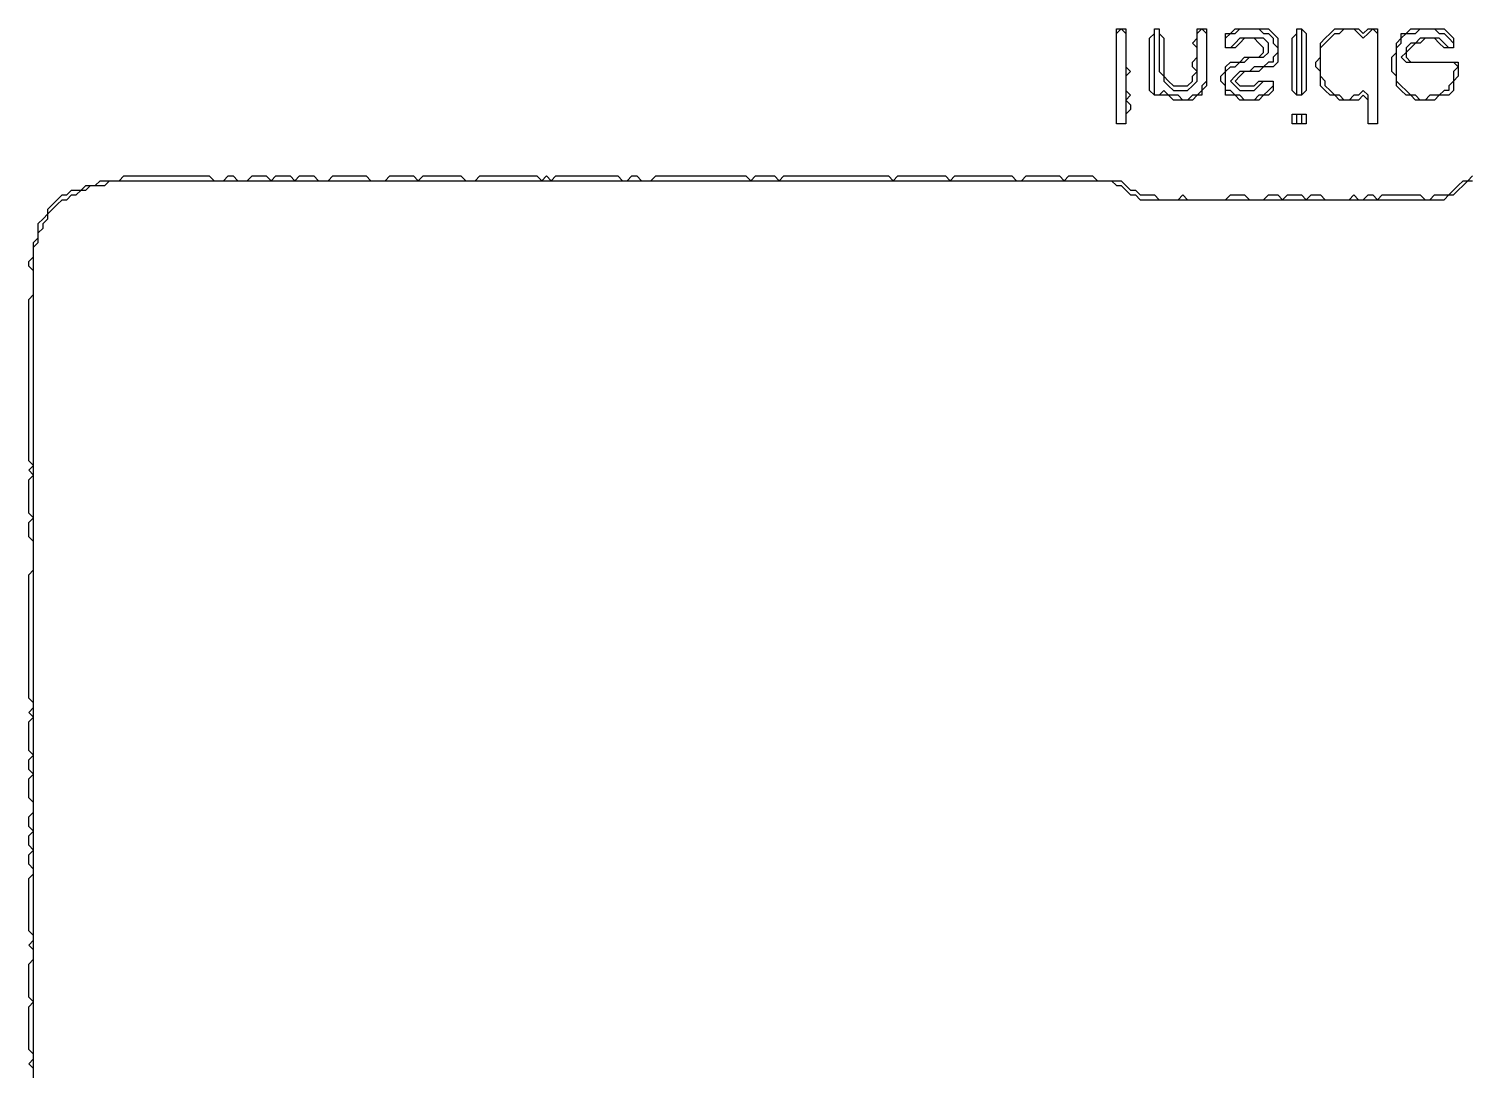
# Model space of a CAD drawing. Header units: metres. Extents: x 160 to 1373, y 49 to 936.
# Drawn here: x 787 to 1090.5, y 716 to 936 of the extents above; entities that cross this region are included whole.
import ezdxf

# ---------------------------------------------------------------- set-up
doc = ezdxf.new("R2010")
doc.units = ezdxf.units.M

msp = doc.modelspace()

# ---------------------------------------------------------------- linework, layer by layer
for points in [[(1016, 916, 0), (1016, 917, 0), (1016, 918, 0), (1016, 919, 0), (1016, 920, 0), (1016, 921, 0), (1016, 922, 0), (1016, 923, 0), (1016, 924, 0), (1016, 925, 0), (1016, 926, 0), (1016, 927, 0), (1016, 928, 0), (1016, 929, 0), (1016, 930, 0), (1016, 931, 0), (1016, 932, 0), (1016, 933, 0), (1016, 934, 0), (1016, 935, 0), (1017, 936, 0), (1018, 935, 0), (1018, 934, 0), (1018, 933, 0), (1018, 932, 0), (1018, 931, 0), (1018, 930, 0), (1018, 929, 0), (1018, 928, 0), (1018, 927, 0), (1018, 926, 0), (1018, 925, 0), (1018, 924, 0), (1018, 923, 0), (1018, 922, 0), (1018, 921, 0), (1018, 920, 0), (1018, 919, 0), (1018, 918, 0), (1018, 917, 0), (1018, 916, 0), (1017, 916, 0)], [(1030, 921, 0), (1029, 922, 0), (1028, 922, 0), (1027, 922, 0), (1026, 923, 0), (1025, 922, 0), (1024, 922, 0), (1024, 923, 0), (1024, 924, 0), (1024, 925, 0), (1024, 926, 0), (1024, 927, 0), (1024, 928, 0), (1024, 929, 0), (1024, 930, 0), (1024, 931, 0), (1024, 932, 0), (1024, 933, 0), (1024, 934, 0), (1024, 935, 0), (1024, 936, 0), (1025, 936, 0), (1025, 935, 0), (1025, 934, 0), (1025, 933, 0), (1025, 932, 0), (1025, 931, 0), (1025, 930, 0), (1025, 929, 0), (1025, 928, 0), (1025, 927, 0), (1026, 926, 0), (1026, 925, 0), (1027, 924, 0), (1028, 923, 0), (1029, 923, 0), (1030, 923, 0), (1031, 923, 0), (1032, 924, 0), (1033, 925, 0), (1033, 926, 0), (1033, 927, 0), (1033, 928, 0), (1033, 929, 0), (1033, 930, 0), (1033, 931, 0), (1033, 932, 0), (1033, 933, 0), (1033, 934, 0), (1033, 935, 0), (1034, 936, 0), (1035, 935, 0), (1035, 934, 0), (1035, 933, 0), (1035, 932, 0), (1035, 931, 0), (1035, 930, 0), (1035, 929, 0), (1035, 928, 0), (1035, 927, 0), (1035, 926, 0), (1035, 925, 0), (1034, 924, 0), (1034, 923, 0), (1033, 922, 0), (1032, 922, 0), (1031, 921, 0)], [(1043, 921, 0), (1042, 922, 0), (1041, 922, 0), (1040, 923, 0), (1039, 923, 0), (1039, 924, 0), (1039, 925, 0), (1039, 926, 0), (1039, 927, 0), (1040, 928, 0), (1041, 928, 0), (1042, 929, 0), (1043, 929, 0), (1044, 930, 0), (1045, 930, 0), (1046, 930, 0), (1047, 930, 0), (1048, 931, 0), (1048, 932, 0), (1048, 933, 0), (1047, 934, 0), (1046, 934, 0), (1045, 934, 0), (1044, 934, 0), (1043, 934, 0), (1042, 934, 0), (1041, 933, 0), (1040, 932, 0), (1039, 932, 0), (1039, 933, 0), (1039, 934, 0), (1040, 935, 0), (1041, 935, 0), (1042, 936, 0), (1043, 936, 0), (1044, 936, 0), (1045, 936, 0), (1046, 936, 0), (1047, 935, 0), (1048, 935, 0), (1049, 934, 0), (1049, 933, 0), (1050, 932, 0), (1050, 931, 0), (1049, 930, 0), (1049, 929, 0), (1048, 929, 0), (1047, 928, 0), (1046, 928, 0), (1045, 928, 0), (1044, 927, 0), (1043, 927, 0), (1042, 927, 0), (1041, 926, 0), (1040, 925, 0), (1041, 924, 0), (1042, 923, 0), (1043, 923, 0), (1044, 923, 0), (1045, 923, 0), (1046, 924, 0), (1047, 925, 0), (1048, 925, 0), (1049, 925, 0), (1049, 924, 0), (1048, 923, 0), (1047, 922, 0), (1046, 922, 0), (1045, 921, 0), (1044, 921, 0)], [(1054, 922, 0), (1054, 923, 0), (1054, 924, 0), (1054, 925, 0), (1054, 926, 0), (1054, 927, 0), (1054, 928, 0), (1054, 929, 0), (1054, 930, 0), (1054, 931, 0), (1054, 932, 0), (1054, 933, 0), (1054, 934, 0), (1054, 935, 0), (1054, 936, 0), (1055, 936, 0), (1055, 935, 0), (1055, 934, 0), (1055, 933, 0), (1055, 932, 0), (1055, 931, 0), (1055, 930, 0), (1055, 929, 0), (1055, 928, 0), (1055, 927, 0), (1055, 926, 0), (1055, 925, 0), (1055, 924, 0), (1055, 923, 0), (1055, 922, 0)], [(1069, 916, 0), (1069, 917, 0), (1069, 918, 0), (1069, 919, 0), (1069, 920, 0), (1069, 921, 0), (1069, 922, 0), (1068, 923, 0), (1067, 922, 0), (1066, 922, 0), (1065, 921, 0), (1064, 921, 0), (1063, 922, 0), (1062, 922, 0), (1061, 923, 0), (1060, 924, 0), (1060, 925, 0), (1059, 926, 0), (1059, 927, 0), (1059, 928, 0), (1059, 929, 0), (1059, 930, 0), (1059, 931, 0), (1059, 932, 0), (1060, 933, 0), (1061, 934, 0), (1062, 935, 0), (1063, 935, 0), (1064, 936, 0), (1065, 936, 0), (1066, 936, 0), (1067, 935, 0), (1068, 934, 0), (1069, 935, 0), (1070, 936, 0), (1071, 935, 0), (1071, 934, 0), (1071, 933, 0), (1071, 932, 0), (1071, 931, 0), (1071, 930, 0), (1071, 929, 0), (1071, 928, 0), (1071, 927, 0), (1071, 926, 0), (1071, 925, 0), (1071, 924, 0), (1071, 923, 0), (1071, 922, 0), (1071, 921, 0), (1071, 920, 0), (1071, 919, 0), (1071, 918, 0), (1071, 917, 0), (1071, 916, 0), (1070, 916, 0)], [(1080, 921, 0), (1079, 922, 0), (1078, 922, 0), (1077, 923, 0), (1076, 924, 0), (1075, 925, 0), (1075, 926, 0), (1075, 927, 0), (1075, 928, 0), (1075, 929, 0), (1075, 930, 0), (1075, 931, 0), (1075, 932, 0), (1076, 933, 0), (1076, 934, 0), (1077, 935, 0), (1078, 935, 0), (1079, 935, 0), (1080, 936, 0), (1081, 936, 0), (1082, 936, 0), (1083, 936, 0), (1084, 935, 0), (1085, 935, 0), (1086, 934, 0), (1087, 933, 0), (1087, 932, 0), (1086, 932, 0), (1085, 933, 0), (1084, 934, 0), (1083, 934, 0), (1082, 934, 0), (1081, 934, 0), (1080, 934, 0), (1079, 933, 0), (1078, 933, 0), (1077, 932, 0), (1077, 931, 0), (1076, 930, 0), (1077, 929, 0), (1078, 929, 0), (1079, 929, 0), (1080, 929, 0), (1081, 929, 0), (1082, 929, 0), (1083, 929, 0), (1084, 929, 0), (1085, 929, 0), (1086, 929, 0), (1087, 929, 0), (1088, 928, 0), (1087, 927, 0), (1087, 926, 0), (1087, 925, 0), (1086, 924, 0), (1086, 923, 0), (1085, 923, 0), (1084, 922, 0), (1083, 922, 0), (1082, 922, 0), (1081, 921, 0)], [(1054, 916, 0), (1054, 917, 0), (1054, 918, 0), (1055, 918, 0), (1055, 917, 0), (1055, 916, 0)]]:
    msp.add_polyline3d(points, close=True)
msp.add_polyline3d([(788, 715, 0), (788, 716, 0), (788, 717, 0), (788, 718, 0), (788, 719, 0), (788, 720, 0), (788, 721, 0), (788, 722, 0), (788, 723, 0), (788, 724, 0), (788, 725, 0), (788, 726, 0), (788, 727, 0), (788, 728, 0), (788, 729, 0), (788, 730, 0), (788, 731, 0), (788, 732, 0), (788, 733, 0), (788, 734, 0), (788, 735, 0), (788, 736, 0), (788, 737, 0), (788, 738, 0), (788, 739, 0), (788, 740, 0), (788, 741, 0), (788, 742, 0), (788, 743, 0), (788, 744, 0), (788, 745, 0), (788, 746, 0), (788, 747, 0), (788, 748, 0), (788, 749, 0), (788, 750, 0), (788, 751, 0), (788, 752, 0), (788, 753, 0), (788, 754, 0), (788, 755, 0), (788, 756, 0), (788, 757, 0), (788, 758, 0), (788, 759, 0), (788, 760, 0), (788, 761, 0), (788, 762, 0), (788, 763, 0), (788, 764, 0), (788, 765, 0), (788, 766, 0), (788, 767, 0), (788, 768, 0), (788, 769, 0), (788, 770, 0), (788, 771, 0), (788, 772, 0), (788, 773, 0), (788, 774, 0), (788, 775, 0), (788, 776, 0), (788, 777, 0), (788, 778, 0), (788, 779, 0), (788, 780, 0), (788, 781, 0), (788, 782, 0), (788, 783, 0), (788, 784, 0), (788, 785, 0), (788, 786, 0), (788, 787, 0), (788, 788, 0), (788, 789, 0), (788, 790, 0), (788, 791, 0), (788, 792, 0), (788, 793, 0), (788, 794, 0), (788, 795, 0), (788, 796, 0), (788, 797, 0), (788, 798, 0), (788, 799, 0), (788, 800, 0), (788, 801, 0), (788, 802, 0), (788, 803, 0), (788, 804, 0), (788, 805, 0), (788, 806, 0), (788, 807, 0), (788, 808, 0), (788, 809, 0), (788, 810, 0), (788, 811, 0), (788, 812, 0), (788, 813, 0), (788, 814, 0), (788, 815, 0), (788, 816, 0), (788, 817, 0), (788, 818, 0), (788, 819, 0), (788, 820, 0), (788, 821, 0), (788, 822, 0), (788, 823, 0), (788, 824, 0), (788, 825, 0), (788, 826, 0), (788, 827, 0), (788, 828, 0), (788, 829, 0), (788, 830, 0), (788, 831, 0), (788, 832, 0), (788, 833, 0), (788, 834, 0), (788, 835, 0), (788, 836, 0), (788, 837, 0), (788, 838, 0), (788, 839, 0), (788, 840, 0), (788, 841, 0), (788, 842, 0), (788, 843, 0), (788, 844, 0), (788, 845, 0), (788, 846, 0), (788, 847, 0), (788, 848, 0), (788, 849, 0), (788, 850, 0), (788, 851, 0), (788, 852, 0), (788, 853, 0), (788, 854, 0), (788, 855, 0), (788, 856, 0), (788, 857, 0), (788, 858, 0), (788, 859, 0), (788, 860, 0), (788, 861, 0), (788, 862, 0), (788, 863, 0), (788, 864, 0), (788, 865, 0), (788, 866, 0), (788, 867, 0), (788, 868, 0), (788, 869, 0), (788, 870, 0), (788, 871, 0), (788, 872, 0), (788, 873, 0), (788, 874, 0), (788, 875, 0), (788, 876, 0), (788, 877, 0), (788, 878, 0), (788, 879, 0), (788, 880, 0), (788, 881, 0), (788, 882, 0), (788, 883, 0), (788, 884, 0), (788, 885, 0), (788, 886, 0), (788, 887, 0), (788, 888, 0), (788, 889, 0), (788, 890, 0), (789, 891, 0), (789, 892, 0), (789, 893, 0), (790, 894, 0), (790, 895, 0), (791, 896, 0), (791, 897, 0), (792, 898, 0), (793, 899, 0), (794, 900, 0), (795, 900, 0), (796, 901, 0), (797, 901, 0), (798, 902, 0), (799, 902, 0), (800, 903, 0), (801, 903, 0), (802, 903, 0), (803, 903, 0), (804, 904, 0), (805, 904, 0), (806, 904, 0), (807, 904, 0), (808, 904, 0), (809, 904, 0), (810, 904, 0), (811, 904, 0), (812, 904, 0), (813, 904, 0), (814, 904, 0), (815, 904, 0), (816, 904, 0), (817, 904, 0), (818, 904, 0), (819, 904, 0), (820, 904, 0), (821, 904, 0), (822, 904, 0), (823, 904, 0), (824, 904, 0), (825, 904, 0), (826, 904, 0), (827, 904, 0), (828, 904, 0), (829, 904, 0), (830, 904, 0), (831, 904, 0), (832, 904, 0), (833, 904, 0), (834, 904, 0), (835, 904, 0), (836, 904, 0), (837, 904, 0), (838, 904, 0), (839, 904, 0), (840, 904, 0), (841, 904, 0), (842, 904, 0), (843, 904, 0), (844, 904, 0), (845, 904, 0), (846, 904, 0), (847, 904, 0), (848, 904, 0), (849, 904, 0), (850, 904, 0), (851, 904, 0), (852, 904, 0), (853, 904, 0), (854, 904, 0), (855, 904, 0), (856, 904, 0), (857, 904, 0), (858, 904, 0), (859, 904, 0), (860, 904, 0), (861, 904, 0), (862, 904, 0), (863, 904, 0), (864, 904, 0), (865, 904, 0), (866, 904, 0), (867, 904, 0), (868, 904, 0), (869, 904, 0), (870, 904, 0), (871, 904, 0), (872, 904, 0), (873, 904, 0), (874, 904, 0), (875, 904, 0), (876, 904, 0), (877, 904, 0), (878, 904, 0), (879, 904, 0), (880, 904, 0), (881, 904, 0), (882, 904, 0), (883, 904, 0), (884, 904, 0), (885, 904, 0), (886, 904, 0), (887, 904, 0), (888, 904, 0), (889, 904, 0), (890, 904, 0), (891, 904, 0), (892, 904, 0), (893, 904, 0), (894, 904, 0), (895, 904, 0), (896, 904, 0), (897, 904, 0), (898, 904, 0), (899, 904, 0), (900, 904, 0), (901, 904, 0), (902, 904, 0), (903, 904, 0), (904, 904, 0), (905, 904, 0), (906, 904, 0), (907, 904, 0), (908, 904, 0), (909, 904, 0), (910, 904, 0), (911, 904, 0), (912, 904, 0), (913, 904, 0), (914, 904, 0), (915, 904, 0), (916, 904, 0), (917, 904, 0), (918, 904, 0), (919, 904, 0), (920, 904, 0), (921, 904, 0), (922, 904, 0), (923, 904, 0), (924, 904, 0), (925, 904, 0), (926, 904, 0), (927, 904, 0), (928, 904, 0), (929, 904, 0), (930, 904, 0), (931, 904, 0), (932, 904, 0), (933, 904, 0), (934, 904, 0), (935, 904, 0), (936, 904, 0), (937, 904, 0), (938, 904, 0), (939, 904, 0), (940, 904, 0), (941, 904, 0), (942, 904, 0), (943, 904, 0), (944, 904, 0), (945, 904, 0), (946, 904, 0), (947, 904, 0), (948, 904, 0), (949, 904, 0), (950, 904, 0), (951, 904, 0), (952, 904, 0), (953, 904, 0), (954, 904, 0), (955, 904, 0), (956, 904, 0), (957, 904, 0), (958, 904, 0), (959, 904, 0), (960, 904, 0), (961, 904, 0), (962, 904, 0), (963, 904, 0), (964, 904, 0), (965, 904, 0), (966, 904, 0), (967, 904, 0), (968, 904, 0), (969, 904, 0), (970, 904, 0), (971, 904, 0), (972, 904, 0), (973, 904, 0), (974, 904, 0), (975, 904, 0), (976, 904, 0), (977, 904, 0), (978, 904, 0), (979, 904, 0), (980, 904, 0), (981, 904, 0), (982, 904, 0), (983, 904, 0), (984, 904, 0), (985, 904, 0), (986, 904, 0), (987, 904, 0), (988, 904, 0), (989, 904, 0), (990, 904, 0), (991, 904, 0), (992, 904, 0), (993, 904, 0), (994, 904, 0), (995, 904, 0), (996, 904, 0), (997, 904, 0), (998, 904, 0), (999, 904, 0), (1000, 904, 0), (1001, 904, 0), (1002, 904, 0), (1003, 904, 0), (1004, 904, 0), (1005, 904, 0), (1006, 904, 0), (1007, 904, 0), (1008, 904, 0), (1009, 904, 0), (1010, 904, 0), (1011, 904, 0), (1012, 904, 0), (1013, 904, 0), (1014, 904, 0), (1015, 904, 0), (1016, 903, 0), (1017, 903, 0), (1018, 902, 0), (1019, 901, 0), (1020, 901, 0), (1021, 900, 0), (1022, 900, 0), (1023, 900, 0), (1024, 900, 0), (1025, 900, 0), (1026, 900, 0), (1027, 900, 0), (1028, 900, 0), (1029, 900, 0), (1030, 900, 0), (1031, 900, 0), (1032, 900, 0), (1033, 900, 0), (1034, 900, 0), (1035, 900, 0), (1036, 900, 0), (1037, 900, 0), (1038, 900, 0), (1039, 900, 0), (1040, 900, 0), (1041, 900, 0), (1042, 900, 0), (1043, 900, 0), (1044, 900, 0), (1045, 900, 0), (1046, 900, 0), (1047, 900, 0), (1048, 900, 0), (1049, 900, 0), (1050, 900, 0), (1051, 900, 0), (1052, 900, 0), (1053, 900, 0), (1054, 900, 0), (1055, 900, 0), (1056, 900, 0), (1057, 900, 0), (1058, 900, 0), (1059, 900, 0), (1060, 900, 0), (1061, 900, 0), (1062, 900, 0), (1063, 900, 0), (1064, 900, 0), (1065, 900, 0), (1066, 900, 0), (1067, 900, 0), (1068, 900, 0), (1069, 900, 0), (1070, 900, 0), (1071, 900, 0), (1072, 900, 0), (1073, 900, 0), (1074, 900, 0), (1075, 900, 0), (1076, 900, 0), (1077, 900, 0), (1078, 900, 0), (1079, 900, 0), (1080, 900, 0), (1081, 900, 0), (1082, 900, 0), (1083, 900, 0), (1084, 900, 0), (1085, 900, 0), (1086, 901, 0), (1087, 901, 0), (1088, 902, 0), (1089, 903, 0), (1090, 904, 0), (1091, 904, 0)])
at = {"layer": '1'}
for points in [[(1016, 916, 0), (1016, 917, 0), (1016, 918, 0), (1016, 919, 0), (1016, 920, 0), (1016, 921, 0), (1016, 922, 0), (1016, 923, 0), (1016, 924, 0), (1016, 925, 0), (1016, 926, 0), (1016, 927, 0), (1016, 928, 0), (1016, 929, 0), (1016, 930, 0), (1016, 931, 0), (1016, 932, 0), (1016, 933, 0), (1016, 934, 0), (1016, 935, 0), (1016, 936, 0), (1017, 936, 0), (1018, 936, 0), (1018, 935, 0), (1018, 934, 0), (1018, 933, 0), (1018, 932, 0), (1018, 931, 0), (1018, 930, 0), (1018, 929, 0), (1018, 928, 0), (1019, 927, 0), (1018, 926, 0), (1018, 925, 0), (1018, 924, 0), (1018, 923, 0), (1019, 922, 0), (1018, 921, 0), (1019, 920, 0), (1019, 919, 0), (1018, 918, 0), (1018, 917, 0), (1018, 916, 0), (1017, 916, 0)], [(1028, 921, 0), (1027, 922, 0), (1026, 922, 0), (1025, 922, 0), (1024, 922, 0), (1023, 923, 0), (1023, 924, 0), (1023, 925, 0), (1023, 926, 0), (1023, 927, 0), (1023, 928, 0), (1023, 929, 0), (1023, 930, 0), (1023, 931, 0), (1023, 932, 0), (1023, 933, 0), (1023, 934, 0), (1024, 935, 0), (1024, 936, 0), (1025, 936, 0), (1025, 935, 0), (1026, 934, 0), (1026, 933, 0), (1026, 932, 0), (1026, 931, 0), (1026, 930, 0), (1026, 929, 0), (1026, 928, 0), (1026, 927, 0), (1026, 926, 0), (1027, 925, 0), (1028, 924, 0), (1029, 924, 0), (1030, 924, 0), (1031, 924, 0), (1032, 925, 0), (1032, 926, 0), (1033, 927, 0), (1032, 928, 0), (1032, 929, 0), (1033, 930, 0), (1033, 931, 0), (1033, 932, 0), (1032, 933, 0), (1033, 934, 0), (1033, 935, 0), (1033, 936, 0), (1034, 936, 0), (1035, 936, 0), (1035, 935, 0), (1035, 934, 0), (1035, 933, 0), (1035, 932, 0), (1035, 931, 0), (1035, 930, 0), (1035, 929, 0), (1035, 928, 0), (1035, 927, 0), (1035, 926, 0), (1035, 925, 0), (1035, 924, 0), (1034, 923, 0), (1034, 922, 0), (1033, 922, 0), (1032, 921, 0), (1031, 921, 0), (1030, 921, 0), (1029, 921, 0)], [(1042, 921, 0), (1041, 922, 0), (1040, 922, 0), (1039, 922, 0), (1039, 923, 0), (1039, 924, 0), (1038, 925, 0), (1038, 926, 0), (1039, 927, 0), (1039, 928, 0), (1040, 929, 0), (1041, 929, 0), (1042, 929, 0), (1043, 930, 0), (1044, 930, 0), (1045, 930, 0), (1046, 930, 0), (1047, 931, 0), (1047, 932, 0), (1046, 933, 0), (1045, 934, 0), (1044, 934, 0), (1043, 934, 0), (1042, 933, 0), (1041, 932, 0), (1040, 932, 0), (1039, 932, 0), (1039, 933, 0), (1039, 934, 0), (1039, 935, 0), (1040, 935, 0), (1041, 936, 0), (1042, 936, 0), (1043, 936, 0), (1044, 936, 0), (1045, 936, 0), (1046, 936, 0), (1047, 936, 0), (1048, 936, 0), (1049, 935, 0), (1050, 934, 0), (1050, 933, 0), (1050, 932, 0), (1050, 931, 0), (1050, 930, 0), (1050, 929, 0), (1049, 928, 0), (1048, 928, 0), (1047, 928, 0), (1046, 927, 0), (1045, 927, 0), (1044, 927, 0), (1043, 927, 0), (1042, 926, 0), (1041, 925, 0), (1042, 924, 0), (1043, 924, 0), (1044, 924, 0), (1045, 924, 0), (1046, 925, 0), (1047, 925, 0), (1048, 925, 0), (1049, 925, 0), (1049, 924, 0), (1049, 923, 0), (1048, 922, 0), (1047, 922, 0), (1046, 921, 0), (1045, 921, 0), (1044, 921, 0), (1043, 921, 0)], [(1054, 922, 0), (1053, 923, 0), (1053, 924, 0), (1053, 925, 0), (1053, 926, 0), (1053, 927, 0), (1053, 928, 0), (1053, 929, 0), (1053, 930, 0), (1053, 931, 0), (1053, 932, 0), (1053, 933, 0), (1053, 934, 0), (1054, 935, 0), (1054, 936, 0), (1055, 936, 0), (1056, 935, 0), (1056, 934, 0), (1056, 933, 0), (1056, 932, 0), (1056, 931, 0), (1056, 930, 0), (1056, 929, 0), (1056, 928, 0), (1056, 927, 0), (1056, 926, 0), (1056, 925, 0), (1056, 924, 0), (1056, 923, 0), (1055, 922, 0)], [(1069, 916, 0), (1069, 917, 0), (1069, 918, 0), (1069, 919, 0), (1069, 920, 0), (1069, 921, 0), (1068, 922, 0), (1067, 921, 0), (1066, 921, 0), (1065, 921, 0), (1064, 921, 0), (1063, 921, 0), (1062, 922, 0), (1061, 922, 0), (1060, 923, 0), (1059, 924, 0), (1059, 925, 0), (1059, 926, 0), (1059, 927, 0), (1058, 928, 0), (1058, 929, 0), (1059, 930, 0), (1059, 931, 0), (1059, 932, 0), (1059, 933, 0), (1060, 934, 0), (1061, 935, 0), (1062, 936, 0), (1063, 936, 0), (1064, 936, 0), (1065, 936, 0), (1066, 936, 0), (1067, 936, 0), (1068, 935, 0), (1069, 936, 0), (1070, 936, 0), (1071, 936, 0), (1071, 935, 0), (1071, 934, 0), (1071, 933, 0), (1071, 932, 0), (1071, 931, 0), (1071, 930, 0), (1071, 929, 0), (1071, 928, 0), (1071, 927, 0), (1071, 926, 0), (1071, 925, 0), (1071, 924, 0), (1071, 923, 0), (1071, 922, 0), (1071, 921, 0), (1071, 920, 0), (1071, 919, 0), (1071, 918, 0), (1071, 917, 0), (1071, 916, 0), (1070, 916, 0)], [(1079, 921, 0), (1078, 922, 0), (1077, 922, 0), (1076, 923, 0), (1075, 924, 0), (1075, 925, 0), (1075, 926, 0), (1074, 927, 0), (1074, 928, 0), (1074, 929, 0), (1074, 930, 0), (1075, 931, 0), (1075, 932, 0), (1075, 933, 0), (1076, 934, 0), (1076, 935, 0), (1077, 935, 0), (1078, 936, 0), (1079, 936, 0), (1080, 936, 0), (1081, 936, 0), (1082, 936, 0), (1083, 936, 0), (1084, 936, 0), (1085, 936, 0), (1086, 935, 0), (1087, 934, 0), (1087, 933, 0), (1087, 932, 0), (1086, 932, 0), (1085, 932, 0), (1084, 933, 0), (1083, 934, 0), (1082, 934, 0), (1081, 934, 0), (1080, 933, 0), (1079, 933, 0), (1078, 932, 0), (1077, 931, 0), (1077, 930, 0), (1078, 929, 0), (1079, 929, 0), (1080, 929, 0), (1081, 929, 0), (1082, 929, 0), (1083, 929, 0), (1084, 929, 0), (1085, 929, 0), (1086, 929, 0), (1087, 929, 0), (1088, 929, 0), (1088, 928, 0), (1088, 927, 0), (1088, 926, 0), (1087, 925, 0), (1087, 924, 0), (1087, 923, 0), (1086, 922, 0), (1085, 922, 0), (1084, 922, 0), (1083, 921, 0), (1082, 921, 0), (1081, 921, 0), (1080, 921, 0)], [(1053, 916, 0), (1053, 917, 0), (1053, 918, 0), (1054, 918, 0), (1055, 918, 0), (1056, 918, 0), (1056, 917, 0), (1056, 916, 0), (1055, 916, 0), (1054, 916, 0)]]:
    msp.add_polyline3d(points, close=True, dxfattribs=at)
msp.add_polyline3d([(788, 715, 0), (788, 716, 0), (788, 717, 0), (787, 718, 0), (788, 719, 0), (788, 720, 0), (787, 721, 0), (787, 722, 0), (787, 723, 0), (787, 724, 0), (787, 725, 0), (787, 726, 0), (787, 727, 0), (787, 728, 0), (787, 729, 0), (787, 730, 0), (788, 731, 0), (787, 732, 0), (787, 733, 0), (787, 734, 0), (787, 735, 0), (787, 736, 0), (787, 737, 0), (787, 738, 0), (787, 739, 0), (788, 740, 0), (788, 741, 0), (788, 742, 0), (787, 743, 0), (788, 744, 0), (788, 745, 0), (787, 746, 0), (787, 747, 0), (787, 748, 0), (787, 749, 0), (787, 750, 0), (787, 751, 0), (787, 752, 0), (787, 753, 0), (787, 754, 0), (787, 755, 0), (787, 756, 0), (787, 757, 0), (788, 758, 0), (788, 759, 0), (787, 760, 0), (787, 761, 0), (787, 762, 0), (788, 763, 0), (787, 764, 0), (787, 765, 0), (787, 766, 0), (788, 767, 0), (787, 768, 0), (787, 769, 0), (787, 770, 0), (788, 771, 0), (788, 772, 0), (788, 773, 0), (787, 774, 0), (787, 775, 0), (787, 776, 0), (787, 777, 0), (787, 778, 0), (788, 779, 0), (787, 780, 0), (787, 781, 0), (787, 782, 0), (788, 783, 0), (787, 784, 0), (787, 785, 0), (787, 786, 0), (787, 787, 0), (787, 788, 0), (787, 789, 0), (787, 790, 0), (788, 791, 0), (787, 792, 0), (788, 793, 0), (788, 794, 0), (787, 795, 0), (787, 796, 0), (787, 797, 0), (787, 798, 0), (787, 799, 0), (787, 800, 0), (787, 801, 0), (787, 802, 0), (787, 803, 0), (787, 804, 0), (787, 805, 0), (787, 806, 0), (787, 807, 0), (787, 808, 0), (787, 809, 0), (787, 810, 0), (787, 811, 0), (787, 812, 0), (787, 813, 0), (787, 814, 0), (787, 815, 0), (787, 816, 0), (787, 817, 0), (787, 818, 0), (787, 819, 0), (787, 820, 0), (787, 821, 0), (788, 822, 0), (788, 823, 0), (788, 824, 0), (788, 825, 0), (788, 826, 0), (788, 827, 0), (788, 828, 0), (787, 829, 0), (787, 830, 0), (787, 831, 0), (787, 832, 0), (788, 833, 0), (787, 834, 0), (787, 835, 0), (787, 836, 0), (787, 837, 0), (787, 838, 0), (787, 839, 0), (787, 840, 0), (787, 841, 0), (788, 842, 0), (787, 843, 0), (788, 844, 0), (787, 845, 0), (787, 846, 0), (787, 847, 0), (787, 848, 0), (787, 849, 0), (787, 850, 0), (787, 851, 0), (787, 852, 0), (787, 853, 0), (787, 854, 0), (787, 855, 0), (787, 856, 0), (787, 857, 0), (787, 858, 0), (787, 859, 0), (787, 860, 0), (787, 861, 0), (787, 862, 0), (787, 863, 0), (787, 864, 0), (787, 865, 0), (787, 866, 0), (787, 867, 0), (787, 868, 0), (787, 869, 0), (787, 870, 0), (787, 871, 0), (787, 872, 0), (787, 873, 0), (787, 874, 0), (787, 875, 0), (787, 876, 0), (787, 877, 0), (787, 878, 0), (787, 879, 0), (788, 880, 0), (788, 881, 0), (788, 882, 0), (788, 883, 0), (788, 884, 0), (788, 885, 0), (787, 886, 0), (787, 887, 0), (788, 888, 0), (788, 889, 0), (788, 890, 0), (788, 891, 0), (789, 892, 0), (789, 893, 0), (789, 894, 0), (789, 895, 0), (790, 896, 0), (791, 897, 0), (791, 898, 0), (792, 899, 0), (793, 900, 0), (794, 901, 0), (795, 901, 0), (796, 902, 0), (797, 902, 0), (798, 902, 0), (799, 903, 0), (800, 903, 0), (801, 903, 0), (802, 904, 0), (803, 904, 0), (804, 904, 0), (805, 904, 0), (806, 904, 0), (807, 905, 0), (808, 905, 0), (809, 905, 0), (810, 905, 0), (811, 905, 0), (812, 905, 0), (813, 905, 0), (814, 905, 0), (815, 905, 0), (816, 905, 0), (817, 905, 0), (818, 905, 0), (819, 905, 0), (820, 905, 0), (821, 905, 0), (822, 905, 0), (823, 905, 0), (824, 905, 0), (825, 905, 0), (826, 904, 0), (827, 904, 0), (828, 904, 0), (829, 905, 0), (830, 905, 0), (831, 904, 0), (832, 904, 0), (833, 904, 0), (834, 905, 0), (835, 905, 0), (836, 905, 0), (837, 905, 0), (838, 904, 0), (839, 905, 0), (840, 905, 0), (841, 905, 0), (842, 905, 0), (843, 904, 0), (844, 905, 0), (845, 905, 0), (846, 905, 0), (847, 905, 0), (848, 904, 0), (849, 904, 0), (850, 904, 0), (851, 905, 0), (852, 905, 0), (853, 905, 0), (854, 905, 0), (855, 905, 0), (856, 905, 0), (857, 905, 0), (858, 905, 0), (859, 904, 0), (860, 904, 0), (861, 904, 0), (862, 904, 0), (863, 905, 0), (864, 905, 0), (865, 905, 0), (866, 905, 0), (867, 905, 0), (868, 905, 0), (869, 904, 0), (870, 905, 0), (871, 905, 0), (872, 905, 0), (873, 905, 0), (874, 905, 0), (875, 905, 0), (876, 905, 0), (877, 905, 0), (878, 905, 0), (879, 904, 0), (880, 904, 0), (881, 904, 0), (882, 905, 0), (883, 905, 0), (884, 905, 0), (885, 905, 0), (886, 905, 0), (887, 905, 0), (888, 905, 0), (889, 905, 0), (890, 905, 0), (891, 905, 0), (892, 905, 0), (893, 905, 0), (894, 905, 0), (895, 904, 0), (896, 905, 0), (897, 904, 0), (898, 905, 0), (899, 905, 0), (900, 905, 0), (901, 905, 0), (902, 905, 0), (903, 905, 0), (904, 905, 0), (905, 905, 0), (906, 905, 0), (907, 905, 0), (908, 905, 0), (909, 905, 0), (910, 905, 0), (911, 905, 0), (912, 904, 0), (913, 904, 0), (914, 905, 0), (915, 905, 0), (916, 904, 0), (917, 904, 0), (918, 904, 0), (919, 905, 0), (920, 905, 0), (921, 905, 0), (922, 905, 0), (923, 905, 0), (924, 905, 0), (925, 905, 0), (926, 905, 0), (927, 905, 0), (928, 905, 0), (929, 905, 0), (930, 905, 0), (931, 905, 0), (932, 905, 0), (933, 905, 0), (934, 905, 0), (935, 905, 0), (936, 905, 0), (937, 905, 0), (938, 905, 0), (939, 904, 0), (940, 905, 0), (941, 905, 0), (942, 905, 0), (943, 905, 0), (944, 905, 0), (945, 904, 0), (946, 905, 0), (947, 905, 0), (948, 905, 0), (949, 905, 0), (950, 905, 0), (951, 905, 0), (952, 905, 0), (953, 905, 0), (954, 905, 0), (955, 905, 0), (956, 905, 0), (957, 905, 0), (958, 905, 0), (959, 905, 0), (960, 905, 0), (961, 905, 0), (962, 905, 0), (963, 905, 0), (964, 905, 0), (965, 905, 0), (966, 905, 0), (967, 905, 0), (968, 905, 0), (969, 904, 0), (970, 905, 0), (971, 905, 0), (972, 905, 0), (973, 905, 0), (974, 905, 0), (975, 905, 0), (976, 905, 0), (977, 905, 0), (978, 905, 0), (979, 905, 0), (980, 905, 0), (981, 904, 0), (982, 905, 0), (983, 905, 0), (984, 905, 0), (985, 905, 0), (986, 905, 0), (987, 905, 0), (988, 905, 0), (989, 905, 0), (990, 905, 0), (991, 905, 0), (992, 905, 0), (993, 905, 0), (994, 905, 0), (995, 904, 0), (996, 904, 0), (997, 905, 0), (998, 905, 0), (999, 905, 0), (1000, 905, 0), (1001, 905, 0), (1002, 905, 0), (1003, 905, 0), (1004, 905, 0), (1005, 904, 0), (1006, 905, 0), (1007, 905, 0), (1008, 905, 0), (1009, 905, 0), (1010, 905, 0), (1011, 905, 0), (1012, 904, 0), (1013, 904, 0), (1014, 904, 0), (1015, 904, 0), (1016, 904, 0), (1017, 904, 0), (1018, 903, 0), (1019, 902, 0), (1020, 902, 0), (1021, 901, 0), (1022, 901, 0), (1023, 901, 0), (1024, 901, 0), (1025, 900, 0), (1026, 900, 0), (1027, 900, 0), (1028, 900, 0), (1029, 900, 0), (1030, 901, 0), (1031, 900, 0), (1032, 900, 0), (1033, 900, 0), (1034, 900, 0), (1035, 900, 0), (1036, 900, 0), (1037, 900, 0), (1038, 900, 0), (1039, 900, 0), (1040, 901, 0), (1041, 901, 0), (1042, 901, 0), (1043, 901, 0), (1044, 900, 0), (1045, 900, 0), (1046, 900, 0), (1047, 900, 0), (1048, 901, 0), (1049, 901, 0), (1050, 901, 0), (1051, 900, 0), (1052, 901, 0), (1053, 901, 0), (1054, 901, 0), (1055, 901, 0), (1056, 900, 0), (1057, 901, 0), (1058, 901, 0), (1059, 901, 0), (1060, 900, 0), (1061, 900, 0), (1062, 900, 0), (1063, 900, 0), (1064, 900, 0), (1065, 900, 0), (1066, 901, 0), (1067, 900, 0), (1068, 900, 0), (1069, 901, 0), (1070, 901, 0), (1071, 900, 0), (1072, 901, 0), (1073, 901, 0), (1074, 901, 0), (1075, 901, 0), (1076, 901, 0), (1077, 901, 0), (1078, 901, 0), (1079, 901, 0), (1080, 901, 0), (1081, 900, 0), (1082, 900, 0), (1083, 901, 0), (1084, 901, 0), (1085, 901, 0), (1086, 901, 0), (1087, 902, 0), (1088, 903, 0), (1089, 904, 0), (1090, 904, 0), (1091, 905, 0)], dxfattribs=at)

doc.saveas('drawing.dxf')
